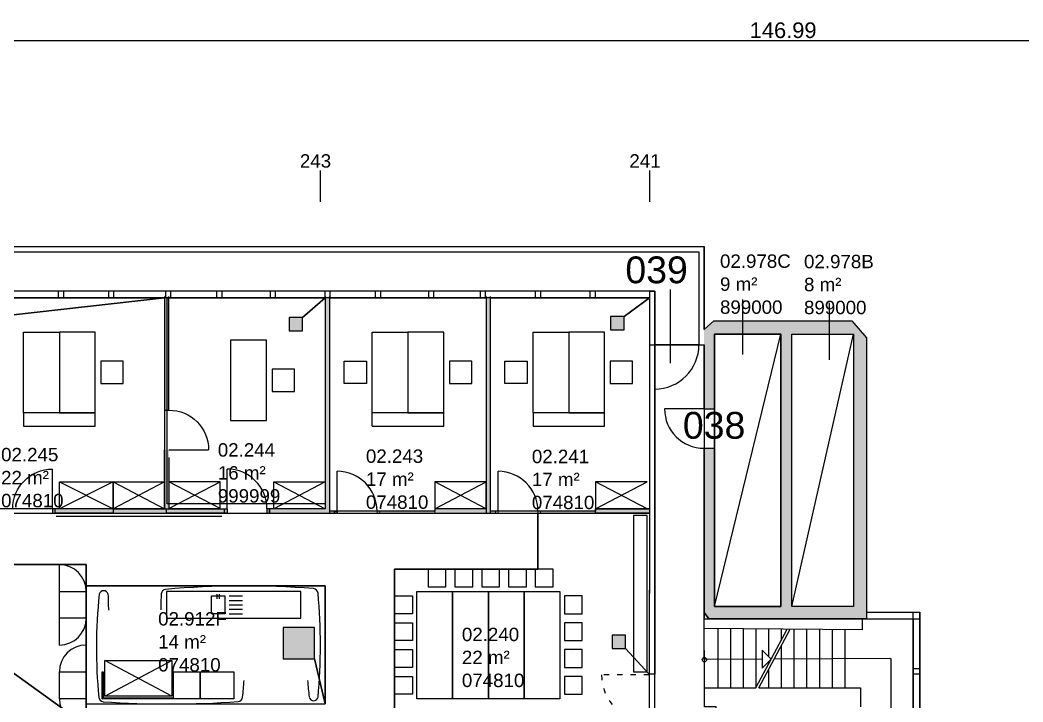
# Model space of a CAD drawing. Header units: metres. Extents: x -1 to 148, y -1 to 108.
# Drawn here: x 57.36 to 79.8, y 92.45 to 107.71 of the extents above; entities that cross this region are included whole.
import ezdxf

# ---------------------------------------------------------------- set-up
doc = ezdxf.new("R2010")
doc.units = ezdxf.units.M
doc.header["$MEASUREMENT"] = 0
doc.linetypes.add('ACAD_ISO03W100', pattern=[30, 12, -18])
doc.layers.get('0').update_dxf_attribs({"linetype": 'CONTINUOUS'})
for name, color, linetype in [('BEMASZUNG', 8, 'CONTINUOUS'), ('Unchanged', 8, 'CONTINUOUS'), ('Unchanged Layer Off', 2, 'CONTINUOUS')]:
    doc.layers.add(name, color=color, linetype=linetype)
doc.styles.add('ARIAL', font='arial.ttf')
doc.dimstyles.new('Meter_Bem', dxfattribs={"dimtxt": 0.35, "dimasz": 0.015, "dimexe": 0, "dimexo": 0.1, "dimgap": 0.05, "dimtad": 1, "dimzin": 0, "dimdsep": 46, "dimtxsty": 'ARIAL', "dimblk1": 'mass1', "dimblk2": 'mass2', "dimsah": 1, "dimcen": 0.125, "dimse1": 1, "dimse2": 1, "dimclrd": 256, "dimclre": 1, "dimclrt": 256, "dimazin": 0, "dimtp": 102033525.0, "dimtm": 1, "dimtfac": 1, "dimtix": 1, "dimtmove": 2, "dimatfit": 3, "dimldrblk": 'mass2', "dimfxl": 1, "dimtolj": 1, "dimtzin": 0, "dimlwd": -1, "dimarcsym": 0})

# ---------------------------------------------------------------- blocks, each defined once
blk = doc.blocks.new('Tuer')
at = {"layer": 'Unchanged'}
blk.add_line((0, 0), (0, 0.82), dxfattribs=at)
blk.add_arc((0, 0), 0.82, 90, 180, dxfattribs=at)
blk = doc.blocks.new('Raumstempel')
at = {"layer": 'Unchanged', "linetype": 'ByBlock', "style": 'ARIAL'}
for tag, p in [('HOERSAALNUMMER', (0, 1.029)), ('ANZAHL PLAETZE', (0, 0.514)), ('RAUMNUMMER', (0, 0)), ('FLÄCHE', (0, -0.514)), ('INSTITUTSNUMMER1', (0, -1.029)), ('INSTITUTSNUMMER2', (0, -1.543))]:
    blk.add_attdef(tag, p, '', height=0.3, dxfattribs=at)
blk = doc.blocks.new('mass1')
at = {"layer": 'Unchanged'}
for p, q in [((0, 25.5), (0, -12.75)), ((-5, -5), (5, 5)), ((-5, 0), (5, 0))]:
    blk.add_line(p, q, dxfattribs=at)
blk = doc.blocks.new('mass2')
at = {"layer": 'Unchanged'}
for p, q in [((5, 5), (-5, -5)), ((5, 0), (-5, 0)), ((0, -25.5), (0, 12.75))]:
    blk.add_line(p, q, dxfattribs=at)
blk = doc.blocks.new('*D29')
at = {"layer": 'BEMASZUNG', "transparency": 16777216}
blk.add_line((0.955, 107.255), (147.913, 107.255), dxfattribs=at)
at = {"layer": 'BEMASZUNG', "transparency": 16777216, "xscale": 0.015, "yscale": 0.015, "zscale": 0.015, "rotation": 180}
blk.add_blockref('mass1', (0.94, 107.255), dxfattribs=at)
at = {"layer": 'BEMASZUNG', "transparency": 16777216, "xscale": 0.015, "yscale": 0.015, "zscale": 0.015}
blk.add_blockref('mass2', (147.928, 107.255), dxfattribs=at)
at = {"layer": 'BEMASZUNG', "transparency": 16777216, "insert": (74.434, 107.483), "char_height": 0.35, "attachment_point": 5, "style": 'ARIAL'}
blk.add_mtext('\\A1;146.99', dxfattribs=at)

msp = doc.modelspace()

# ---------------------------------------------------------------- hatches: boundary and pattern name
at = {"layer": 'Unchanged'}
h = msp.add_hatch(color=256, dxfattribs=at)
h.paths.add_polyline_path([(60.688, 101.524), (60.588, 101.524), (60.588, 98.982), (60.688, 98.982)])
h.paths.add_polyline_path([(59.438, 96.774), (58.143, 96.774), (58.143, 96.674), (59.438, 96.674)])
h.paths.add_polyline_path([(58.143, 96.774), (58.083, 96.774), (58.083, 96.674), (58.143, 96.674)])
h = msp.add_hatch(color=256, dxfattribs=at)
h.paths.add_polyline_path([(61.933, 96.774), (60.638, 96.774), (60.638, 96.674), (61.933, 96.674)])
h.paths.add_polyline_path([(61.993, 96.774), (61.933, 96.774), (61.933, 96.674), (61.993, 96.674)])
h.paths.add_polyline_path([(62.943, 96.774), (62.883, 96.774), (62.883, 96.674), (62.943, 96.674)])
h.paths.add_polyline_path([(64.288, 101.524), (64.188, 101.524), (64.188, 96.774), (62.943, 96.774), (62.943, 96.674), (64.288, 96.674)])
h.paths.add_polyline_path([(64.396, 96.724), (64.288, 96.724), (64.288, 96.674), (64.396, 96.674)])
h.paths.add_polyline_path([(64.456, 96.724), (64.396, 96.724), (64.396, 96.674), (64.456, 96.674)])
h.paths.add_polyline_path([(65.406, 96.724), (65.346, 96.724), (65.346, 96.674), (65.406, 96.674)])
h.paths.add_polyline_path([(66.638, 96.724), (65.406, 96.724), (65.406, 96.674), (66.638, 96.674)])
for points in [[(67.888, 101.524), (67.788, 101.524), (67.788, 96.674), (67.888, 96.674)], [(63.679, 100.754), (63.679, 101.054), (63.379, 101.054), (63.379, 100.754)], [(70.873, 100.776), (70.873, 101.076), (70.573, 101.076), (70.573, 100.776)], [(76.299, 100.601), (75.973, 100.984), (72.882, 100.984), (72.665, 100.786), (72.665, 100.445), (72.9, 100.445), (72.9, 100.682), (74.381, 100.682), (74.631, 100.682), (76.012, 100.682), (76.012, 94.587), (76.012, 94.313), (76.299, 94.313)], [(67.788, 96.774), (66.638, 96.774), (66.638, 96.674), (67.788, 96.674)], [(63.249, 94.117), (63.249, 93.417), (63.949, 93.417), (63.949, 94.117)], [(70.905, 93.646), (70.905, 93.946), (70.605, 93.946), (70.605, 93.646)], [(60.788, 92.524), (60.788, 92.544), (59.217, 92.544), (59.217, 93.124), (59.197, 93.124), (59.197, 92.524)]]:
    msp.add_hatch(color=256, dxfattribs=at).paths.add_polyline_path(points)
h = msp.add_hatch(color=256, dxfattribs=at)
h.paths.add_polyline_path([(76.012, 94.587), (74.631, 94.587), (74.631, 100.682), (74.381, 100.682), (74.381, 94.587), (72.9, 94.587), (72.9, 98.129), (72.665, 98.129), (72.665, 94.455), (72.771, 94.313), (76.012, 94.313)])
h.paths.add_polyline_path([(72.9, 100.445), (72.665, 100.445), (72.665, 99.014), (72.9, 99.014)], flags=17)
h.paths.add_polyline_path([(72.878, 90.487), (74.388, 90.487), (74.388, 86.783), (74.598, 86.804), (74.598, 90.487), (75.972, 90.487), (75.972, 90.69), (72.769, 90.69), (72.616, 90.528), (72.616, 89.4), (72.878, 89.4)])
h.paths.add_polyline_path([(72.878, 88.388), (72.616, 88.388), (72.616, 87.055), (72.878, 87.055)], flags=17)
h = msp.add_hatch(color=256, dxfattribs=at)
h.paths.add_polyline_path([(60.688, 98.092), (60.588, 98.092), (60.588, 97.924), (60.688, 97.924)])
h.paths.add_polyline_path([(60.688, 97.924), (60.588, 97.924), (60.588, 96.774), (60.638, 96.774), (60.688, 96.774)])
h.paths.add_polyline_path([(60.638, 96.774), (59.438, 96.774), (59.438, 96.674), (60.638, 96.674)])
h = msp.add_hatch(color=256, dxfattribs=at)
h.paths.add_polyline_path([(71.445, 96.774), (70.238, 96.774), (70.238, 96.674), (71.445, 96.674)])
h.paths.add_polyline_path([(70.238, 96.724), (69.006, 96.724), (69.006, 96.674), (70.238, 96.674)])
h.paths.add_polyline_path([(69.006, 96.724), (68.946, 96.724), (68.946, 96.674), (69.006, 96.674)])
h.paths.add_polyline_path([(67.996, 96.724), (67.888, 96.724), (67.888, 96.674), (67.996, 96.674)])
h.paths.add_polyline_path([(68.056, 96.724), (67.996, 96.724), (67.996, 96.674), (68.056, 96.674)])

# ---------------------------------------------------------------- linework, layer by layer
for p, q in [((48.794, 102.642), (72.665, 102.642)), ((72.665, 100.786), (72.665, 102.642)), ((48.794, 102.527), (72.55, 102.527)), ((72.55, 102.527), (72.55, 100.445)), ((64.3, 101.643), (57.09, 101.643)), ((64.3, 101.493), (57.09, 101.493)), ((58.221, 101.493), (58.221, 101.643)), ((58.336, 101.493), (58.336, 101.643)), ((59.341, 101.493), (59.341, 101.643)), ((59.456, 101.493), (59.456, 101.643)), ((60.588, 101.524), (60.588, 98.982)), ((60.617, 101.493), (60.617, 101.643)), ((60.688, 98.982), (60.688, 101.524)), ((60.732, 101.493), (60.732, 101.643)), ((61.763, 101.493), (61.763, 101.643)), ((61.878, 101.493), (61.878, 101.643)), ((62.959, 101.493), (62.959, 101.643)), ((63.074, 101.493), (63.074, 101.643)), ((64.185, 101.493), (64.185, 101.643)), ((64.188, 101.524), (64.188, 96.774)), ((64.288, 96.674), (64.288, 101.524)), ((71.445, 101.643), (64.3, 101.643)), ((64.3, 101.493), (64.3, 101.643)), ((71.445, 101.493), (64.3, 101.493)), ((65.315, 101.493), (65.315, 101.643)), ((65.43, 101.493), (65.43, 101.643)), ((66.503, 101.493), (66.503, 101.643)), ((66.618, 101.493), (66.618, 101.643)), ((67.659, 101.493), (67.659, 101.643)), ((67.774, 101.493), (67.774, 101.643)), ((67.788, 101.524), (67.788, 96.674)), ((67.888, 96.674), (67.888, 101.524)), ((68.894, 101.493), (68.894, 101.643)), ((69.009, 101.493), (69.009, 101.643)), ((70.117, 101.493), (70.117, 101.643)), ((70.232, 101.493), (70.232, 101.643)), ((71.445, 101.643), (71.445, 100.445)), ((71.445, 101.643), (71.56, 101.643)), ((71.56, 101.643), (71.56, 100.445)), ((73.522, 101.456), (73.522, 100.225)), ((75.462, 101.382), (75.462, 100.109)), ((72.665, 100.786), (72.882, 100.984)), ((75.973, 100.984), (76.299, 100.601)), ((57.438, 98.924), (57.438, 100.724)), ((57.438, 100.724), (58.238, 100.724)), ((59.038, 100.724), (58.238, 100.724)), ((58.238, 100.724), (58.238, 98.924)), ((58.238, 100.724), (58.238, 98.924)), ((59.038, 98.924), (59.038, 100.724)), ((62.87, 100.549), (62.07, 100.549)), ((62.07, 100.549), (62.07, 98.749)), ((62.87, 98.749), (62.87, 100.549)), ((65.238, 98.624), (65.238, 100.724)), ((65.238, 100.724), (66.038, 100.724)), ((66.838, 100.724), (66.038, 100.724)), ((66.038, 100.724), (66.038, 98.924)), ((66.038, 100.724), (66.038, 98.924)), ((66.838, 98.924), (66.838, 100.724)), ((68.838, 98.924), (68.838, 100.724)), ((68.838, 100.724), (69.638, 100.724)), ((70.438, 100.724), (69.638, 100.724)), ((69.638, 100.724), (69.638, 98.924)), ((69.638, 100.724), (69.638, 98.924)), ((70.438, 98.924), (70.438, 100.724)), ((74.381, 100.682), (72.9, 100.682)), ((72.9, 100.682), (72.9, 100.445)), ((72.9, 94.587), (74.381, 100.682)), ((74.381, 94.587), (74.381, 100.682)), ((74.631, 94.587), (74.631, 100.682)), ((74.631, 100.682), (76.012, 100.682)), ((74.631, 94.587), (76.012, 100.682)), ((76.012, 100.682), (76.012, 94.587)), ((71.445, 100.445), (71.56, 100.445)), ((71.445, 100.445), (71.445, 96.844)), ((71.56, 100.445), (72.55, 100.445)), ((71.56, 100.445), (71.56, 93.074)), ((72.55, 100.445), (72.665, 100.445)), ((72.665, 100.445), (72.665, 100.361)), ((72.9, 100.445), (72.9, 99.014)), ((59.665, 100.076), (59.165, 100.076)), ((59.165, 100.076), (59.165, 99.576)), ((59.665, 99.576), (59.665, 100.076)), ((63.501, 99.901), (63.001, 99.901)), ((63.001, 99.901), (63.001, 99.401)), ((63.501, 99.401), (63.501, 99.901)), ((64.607, 100.076), (65.107, 100.076)), ((64.607, 99.576), (64.607, 100.076)), ((65.107, 100.076), (65.107, 99.576)), ((67.465, 100.076), (66.965, 100.076)), ((66.965, 100.076), (66.965, 99.576)), ((67.465, 99.576), (67.465, 100.076)), ((68.207, 100.076), (68.707, 100.076)), ((68.207, 99.576), (68.207, 100.076)), ((68.707, 100.076), (68.707, 99.576)), ((71.065, 100.076), (70.565, 100.076)), ((70.565, 100.076), (70.565, 99.576)), ((71.065, 99.576), (71.065, 100.076)), ((59.165, 99.576), (59.665, 99.576)), ((65.107, 99.576), (64.607, 99.576)), ((66.965, 99.576), (67.465, 99.576)), ((68.707, 99.576), (68.207, 99.576)), ((70.565, 99.576), (71.065, 99.576)), ((63.001, 99.401), (63.501, 99.401)), ((60.588, 98.982), (60.688, 98.982)), ((72.665, 99.014), (72.9, 99.014)), ((72.9, 99.014), (72.9, 98.129)), ((58.238, 98.924), (57.438, 98.924)), ((57.438, 98.924), (57.438, 98.624)), ((59.038, 98.924), (57.438, 98.924)), ((58.238, 98.924), (59.038, 98.924)), ((59.038, 98.624), (59.038, 98.924)), ((66.038, 98.924), (65.238, 98.924)), ((66.838, 98.924), (65.238, 98.924)), ((66.038, 98.924), (66.838, 98.924)), ((66.838, 98.624), (66.838, 98.924)), ((69.638, 98.924), (68.838, 98.924)), ((68.838, 98.924), (68.838, 98.624)), ((70.438, 98.924), (68.838, 98.924)), ((69.638, 98.924), (70.438, 98.924)), ((70.438, 98.624), (70.438, 98.924)), ((57.438, 98.624), (59.038, 98.624)), ((62.07, 98.749), (62.87, 98.749)), ((65.238, 98.624), (66.838, 98.624)), ((68.838, 98.624), (70.438, 98.624)), ((60.588, 96.774), (60.588, 98.092)), ((72.665, 98.129), (72.9, 98.129)), ((72.9, 98.129), (72.9, 94.587)), ((60.688, 97.924), (60.688, 96.774)), ((58.238, 96.774), (58.238, 97.374)), ((58.238, 97.374), (59.438, 97.374)), ((58.238, 96.774), (58.238, 97.374)), ((58.238, 97.374), (59.438, 96.774)), ((59.438, 97.374), (58.238, 96.774)), ((58.238, 97.374), (59.438, 96.774)), ((59.438, 97.374), (58.238, 96.774)), ((58.238, 96.774), (58.238, 97.374)), ((58.238, 97.374), (59.438, 97.374)), ((58.238, 96.774), (58.238, 97.374)), ((59.438, 96.774), (59.438, 97.374)), ((59.438, 97.374), (60.588, 97.374)), ((59.438, 96.774), (59.438, 97.374)), ((59.438, 97.374), (60.588, 96.774)), ((60.588, 97.374), (59.438, 96.774)), ((59.438, 97.374), (59.438, 96.774)), ((59.438, 97.374), (59.438, 96.774)), ((60.588, 97.374), (60.588, 96.774)), ((61.838, 97.378), (60.688, 97.378)), ((60.688, 97.378), (60.688, 96.778)), ((60.688, 96.778), (61.838, 97.378)), ((61.838, 96.778), (60.688, 97.378)), ((61.838, 96.778), (61.838, 97.378)), ((63.038, 96.774), (63.038, 97.374)), ((63.038, 97.374), (64.188, 97.374)), ((63.038, 96.774), (63.038, 97.374)), ((63.038, 97.374), (64.188, 96.774)), ((64.188, 97.374), (63.038, 96.774)), ((64.188, 97.374), (64.188, 96.774)), ((66.638, 97.374), (66.638, 96.774)), ((67.788, 97.374), (66.638, 97.374)), ((66.638, 97.374), (66.638, 96.774)), ((66.638, 96.774), (67.788, 97.374)), ((67.788, 96.774), (66.638, 97.374)), ((66.638, 96.774), (67.788, 97.374)), ((67.788, 96.774), (66.638, 97.374)), ((66.638, 97.374), (66.638, 96.774)), ((67.788, 97.374), (66.638, 97.374)), ((66.638, 97.374), (66.638, 96.774)), ((67.788, 96.774), (67.788, 97.374)), ((70.238, 97.374), (70.238, 96.774)), ((71.388, 97.374), (70.238, 97.374)), ((70.238, 97.374), (70.238, 96.774)), ((70.238, 96.774), (71.388, 97.374)), ((71.388, 96.774), (70.238, 97.374)), ((70.238, 97.374), (70.238, 96.774)), ((71.388, 97.374), (70.238, 97.374)), ((70.238, 97.374), (70.238, 96.774)), ((70.238, 96.774), (71.388, 97.374)), ((71.388, 96.774), (70.238, 97.374)), ((59.438, 96.774), (58.143, 96.774)), ((60.588, 96.774), (59.438, 96.774)), ((59.438, 96.774), (59.438, 96.674)), ((59.438, 96.774), (60.638, 96.774)), ((60.638, 96.674), (60.638, 96.774)), ((60.638, 96.774), (61.933, 96.774)), ((60.688, 96.778), (61.838, 96.778)), ((64.188, 96.774), (62.943, 96.774)), ((62.943, 96.774), (62.943, 96.674)), ((64.188, 96.774), (63.038, 96.774)), ((70.238, 96.674), (70.238, 96.774)), ((70.238, 96.774), (71.445, 96.774)), ((71.445, 96.844), (71.438, 93.074)), ((59.438, 96.674), (58.143, 96.674)), ((61.871, 96.602), (58.166, 96.602)), ((59.438, 96.674), (59.438, 96.674)), ((59.438, 96.674), (60.638, 96.674)), ((61.933, 96.674), (60.638, 96.674)), ((61.838, 96.674), (61.838, 96.674)), ((62.943, 96.674), (64.288, 96.674)), ((64.396, 96.674), (64.396, 96.724)), ((64.396, 96.724), (64.456, 96.724)), ((64.456, 96.674), (64.396, 96.674)), ((64.456, 96.724), (64.456, 96.674)), ((67.788, 96.674), (67.888, 96.674)), ((71.445, 96.674), (70.238, 96.674)), ((71.388, 96.624), (71.088, 96.624)), ((71.088, 96.624), (71.088, 93.124)), ((71.388, 93.124), (71.388, 96.624)), ((58.238, 94.924), (58.238, 95.524)), ((66.888, 95.424), (66.488, 95.424)), ((66.488, 95.424), (66.488, 95.024)), ((66.888, 95.024), (66.888, 95.424)), ((67.488, 95.424), (67.088, 95.424)), ((67.088, 95.424), (67.088, 95.024)), ((67.488, 95.024), (67.488, 95.424)), ((68.088, 95.424), (67.688, 95.424)), ((67.688, 95.424), (67.688, 95.024)), ((68.088, 95.024), (68.088, 95.424)), ((68.688, 95.424), (68.288, 95.424)), ((68.288, 95.424), (68.288, 95.024)), ((68.688, 95.024), (68.688, 95.424)), ((69.288, 95.424), (68.888, 95.424)), ((68.888, 95.424), (68.888, 95.024)), ((69.288, 95.024), (69.288, 95.424)), ((66.488, 95.024), (66.888, 95.024)), ((67.088, 95.024), (67.488, 95.024)), ((67.688, 95.024), (68.088, 95.024)), ((68.288, 95.024), (68.688, 95.024)), ((68.888, 95.024), (69.288, 95.024)), ((58.238, 94.324), (58.238, 94.924)), ((58.238, 94.924), (58.838, 94.924)), ((58.838, 94.924), (58.838, 94.324)), ((60.638, 94.924), (60.638, 94.324)), ((63.638, 94.924), (60.638, 94.924)), ((61.638, 94.424), (61.638, 94.824)), ((61.638, 94.824), (61.938, 94.824)), ((61.763, 94.86), (61.763, 94.76)), ((61.813, 94.86), (61.813, 94.76)), ((61.938, 94.824), (61.938, 94.424)), ((62.038, 94.824), (62.338, 94.824)), ((62.038, 94.724), (62.338, 94.724)), ((63.638, 94.324), (63.638, 94.924)), ((65.738, 94.424), (65.738, 94.824)), ((65.738, 94.824), (66.138, 94.824)), ((66.138, 94.824), (66.138, 94.424)), ((66.238, 94.924), (67.038, 94.924)), ((66.238, 92.524), (66.238, 94.924)), ((67.038, 94.924), (67.038, 92.524)), ((67.038, 94.924), (67.838, 94.924)), ((67.038, 92.524), (67.038, 94.924)), ((67.038, 94.924), (67.038, 92.524)), ((67.838, 94.924), (67.838, 92.524)), ((67.838, 94.924), (68.638, 94.924)), ((67.838, 92.524), (67.838, 94.924)), ((67.838, 94.924), (67.838, 92.524)), ((68.638, 94.924), (68.638, 92.524)), ((68.638, 94.924), (69.438, 94.924)), ((68.638, 92.524), (68.638, 94.924)), ((68.638, 94.924), (68.638, 92.524)), ((69.438, 94.924), (69.438, 92.524)), ((69.538, 94.824), (69.538, 94.424)), ((69.938, 94.824), (69.538, 94.824)), ((69.938, 94.424), (69.938, 94.824)), ((62.038, 94.624), (62.338, 94.624)), ((62.038, 94.524), (62.338, 94.524)), ((72.9, 94.587), (74.381, 94.587)), ((76.012, 94.587), (74.631, 94.587)), ((58.838, 94.324), (58.238, 94.324)), ((58.238, 93.724), (58.238, 94.324)), ((60.638, 94.324), (63.638, 94.324)), ((61.938, 94.424), (61.638, 94.424)), ((62.038, 94.424), (62.338, 94.424)), ((66.138, 94.424), (65.738, 94.424)), ((69.538, 94.424), (69.938, 94.424)), ((72.771, 94.313), (72.665, 94.455)), ((72.676, 92.766), (72.665, 94.455)), ((76.205, 94.313), (76.205, 94.065)), ((76.299, 94.463), (77.496, 94.463)), ((76.299, 94.313), (77.346, 94.313)), ((77.346, 94.313), (77.346, 94.463)), ((77.346, 90.69), (77.346, 94.313)), ((77.346, 94.313), (77.496, 94.313)), ((77.496, 90.54), (77.496, 94.463)), ((65.738, 93.824), (65.738, 94.224)), ((65.738, 94.224), (66.138, 94.224)), ((66.138, 94.224), (66.138, 93.824)), ((69.538, 94.224), (69.538, 93.824)), ((69.938, 94.224), (69.538, 94.224)), ((69.938, 93.824), (69.938, 94.224)), ((76.205, 94.065), (72.668, 94.097)), ((72.969, 94.094), (72.969, 92.766)), ((73.253, 94.091), (73.253, 92.766)), ((73.538, 94.089), (73.538, 92.766)), ((73.822, 94.086), (73.822, 92.766)), ((73.822, 92.766), (74.527, 94.08)), ((73.89, 92.766), (74.595, 94.08)), ((74.107, 94.084), (74.107, 93.467)), ((74.391, 94.081), (74.391, 93.826)), ((74.676, 94.078), (74.676, 92.766)), ((74.96, 94.076), (74.96, 92.766)), ((75.245, 94.073), (75.245, 92.766)), ((75.529, 94.071), (75.529, 92.766)), ((75.814, 94.068), (75.814, 92.766)), ((66.138, 93.824), (65.738, 93.824)), ((69.538, 93.824), (69.938, 93.824)), ((58.838, 93.724), (58.838, 93.124)), ((65.738, 93.224), (65.738, 93.624)), ((65.738, 93.624), (66.138, 93.624)), ((66.138, 93.624), (66.138, 93.224)), ((69.538, 93.624), (69.538, 93.224)), ((69.938, 93.624), (69.538, 93.624)), ((69.938, 93.224), (69.938, 93.624)), ((73.966, 93.607), (73.966, 93.207)), ((73.966, 93.607), (74.166, 93.407)), ((74.391, 93.7), (74.391, 92.766)), ((59.253, 93.379), (60.753, 93.379)), ((59.253, 92.579), (59.253, 93.379)), ((59.253, 92.579), (60.753, 93.379)), ((60.753, 92.579), (59.253, 93.379)), ((60.753, 93.379), (60.753, 92.579)), ((69.688, 93.574), (69.688, 93.574)), ((73.966, 93.406), (72.672, 93.398)), ((74.166, 93.407), (73.966, 93.207)), ((76.842, 93.424), (74.235, 93.408)), ((76.842, 93.424), (76.842, 91.643)), ((66.138, 93.224), (65.738, 93.224)), ((69.538, 93.224), (69.938, 93.224)), ((74.107, 93.347), (74.107, 93.296)), ((74.107, 93.17), (74.107, 92.766)), ((77.346, 93.196), (77.496, 93.196)), ((58.238, 92.524), (58.238, 93.124)), ((58.238, 93.124), (58.838, 93.124)), ((58.838, 93.124), (58.838, 92.524)), ((59.197, 92.524), (59.197, 93.124)), ((59.197, 93.124), (59.217, 93.124)), ((59.217, 93.124), (59.217, 92.544)), ((60.788, 92.524), (60.788, 93.124)), ((60.788, 93.124), (61.388, 93.124)), ((61.388, 92.524), (61.388, 93.124)), ((61.388, 93.124), (62.138, 93.124)), ((61.388, 93.124), (61.388, 92.524)), ((62.138, 93.124), (62.138, 92.524)), ((65.738, 92.624), (65.738, 93.024)), ((65.738, 93.024), (66.138, 93.024)), ((66.138, 93.024), (66.138, 92.624)), ((69.538, 93.024), (69.538, 92.624)), ((69.938, 93.024), (69.538, 93.024)), ((69.938, 92.624), (69.938, 93.024)), ((71.088, 93.124), (71.388, 93.124)), ((71.56, 93.074), (71.438, 93.074)), ((77.346, 93.081), (77.496, 93.081)), ((72.676, 92.766), (73.822, 92.766)), ((72.676, 92.342), (72.676, 92.766)), ((73.89, 92.766), (76.166, 92.766)), ((76.166, 92.766), (76.166, 92.342)), ((58.838, 92.524), (58.238, 92.524)), ((58.838, 92.524), (58.838, 91.924)), ((60.788, 92.524), (59.197, 92.524)), ((59.197, 92.524), (59.197, 92.524)), ((59.217, 92.544), (60.788, 92.544)), ((60.753, 92.579), (59.253, 92.579)), ((60.788, 92.544), (60.788, 92.524)), ((61.388, 92.524), (60.788, 92.524)), ((62.138, 92.524), (61.388, 92.524)), ((66.138, 92.624), (65.738, 92.624)), ((67.038, 92.524), (66.238, 92.524)), ((67.838, 92.524), (67.038, 92.524)), ((68.638, 92.524), (67.838, 92.524)), ((69.438, 92.524), (68.638, 92.524)), ((69.538, 92.624), (69.938, 92.624))]:
    msp.add_line(p, q, dxfattribs=at)
at = {"layer": 'Unchanged', "linetype": 'Continuous', "lineweight": 18}
for p, q in [((66.638, 96.674), (66.638, 96.774)), ((66.638, 96.774), (67.788, 96.774)), ((64.238, 96.674), (64.396, 96.674)), ((64.396, 96.724), (64.288, 96.724)), ((66.638, 96.724), (65.406, 96.724)), ((65.406, 96.674), (66.638, 96.674)), ((67.788, 96.674), (66.638, 96.674)), ((67.838, 96.674), (67.996, 96.674)), ((67.996, 96.724), (67.888, 96.724)), ((70.238, 96.724), (69.006, 96.724)), ((69.006, 96.674), (70.238, 96.674))]:
    msp.add_line(p, q, dxfattribs=at)
at = {"layer": 'Unchanged', "linetype": 'ACAD_ISO03W100', "ltscale": 0.01}
msp.add_line((71.438, 93.059), (70.372, 93.059), dxfattribs=at)
at = {"layer": 'Unchanged'}
for points in [[(63.379, 100.754), (63.679, 100.754), (63.679, 101.054), (63.379, 101.054)], [(70.573, 100.776), (70.873, 100.776), (70.873, 101.076), (70.573, 101.076)], [(58.083, 96.674), (58.143, 96.674), (58.143, 96.774), (58.083, 96.774)], [(61.993, 96.674), (61.933, 96.674), (61.933, 96.774), (61.993, 96.774)], [(62.883, 96.674), (62.943, 96.674), (62.943, 96.774), (62.883, 96.774)], [(63.249, 93.417), (63.949, 93.417), (63.949, 94.117), (63.249, 94.117)], [(70.605, 93.646), (70.905, 93.646), (70.905, 93.946), (70.605, 93.946)]]:
    msp.add_lwpolyline(points, close=True, dxfattribs=at)
for points in [[(72.882, 100.984), (75.973, 100.984)], [(76.299, 100.601), (76.299, 94.313), (76.012, 94.313)], [(72.665, 99.014), (72.665, 100.445)], [(72.665, 94.455), (72.665, 98.129)], [(76.012, 94.313), (72.771, 94.313)]]:
    msp.add_lwpolyline(points, dxfattribs=at)
at = {"layer": 'Unchanged', "lineweight": -3, "extrusion": (1.36718e-16, 1, 0), "elevation": 98.092}
msp.add_lwpolyline([(-60.688, 0), (-61.578, 0)], dxfattribs=at)
at = {"layer": 'Unchanged', "lineweight": -3, "extrusion": (1, 0, 0)}
for points, elevation in [([(96.774, 0), (97.664, 0)], 58.083), ([(96.774, 0), (97.664, 0)], 61.993), ([(96.724, 0), (97.614, 0)], 64.456), ([(96.724, 0), (97.614, 0)], 68.056)]:
    msp.add_lwpolyline(points, dxfattribs=dict(at, elevation=elevation))
at = {"layer": 'Unchanged', "linetype": 'Continuous', "lineweight": 18}
for points in [[(65.346, 96.674), (65.406, 96.674), (65.406, 96.724), (65.346, 96.724)], [(68.056, 96.674), (67.996, 96.674), (67.996, 96.724), (68.056, 96.724)], [(68.946, 96.674), (69.006, 96.674), (69.006, 96.724), (68.946, 96.724)]]:
    msp.add_lwpolyline(points, close=True, dxfattribs=at)
at = {"layer": 'Unchanged'}
msp.add_circle((72.672, 93.398), 0.05, dxfattribs=at)
at = {"layer": 'Unchanged', "lineweight": -3, "extrusion": (0, 0, -1)}
for centre, start, end in [((-60.688, 98.092), 90, 180), ((-58.083, 96.774), 0, 90)]:
    msp.add_arc(centre, 0.89, start, end, dxfattribs=at)
at = {"layer": 'Unchanged', "lineweight": -3}
for centre in [(61.993, 96.774), (64.456, 96.724), (68.056, 96.724)]:
    msp.add_arc(centre, 0.89, 0, 90, dxfattribs=at)
at = {"layer": 'Unchanged'}
for centre, radius, start, end in [((58.238, 94.924), 0.6, 0, 90), ((59.231, 94.837), 0.103, 13.7567, 166.2433), ((60.63, 94.857), 0.115, 97.099, 172.901), ((62.376, 74.268), 20.778, 85.7227, 94.8611), ((63.912, 94.874), 0.115, 7.099, 82.901), ((70.434, 93.649), 11.368, 173.8779, 185.5153), ((38.449, 94.025), 20.899, 1.3081, 2.2934), ((81.398, 94.035), 20.899, 177.7066, 178.6999), ((51.131, 93.718), 12.948, 354.8517, 5.1863), ((58.238, 94.324), 0.6, 270, 0), ((58.838, 93.124), 0.6, 90, 180), ((56.598, 93.214), 5.778, 353.496, 357.1707), ((85.351, 94.764), 21.637, 184.8658, 185.8373), ((58.838, 92.524), 0.6, 180, 270), ((59.233, 92.57), 0.115, 187.099, 262.901), ((62.224, 92.574), 0.115, 277.099, 352.901), ((63.926, 92.581), 0.103, 193.7567, 346.2433), ((60.705, 114.032), 21.627, 266.0598, 274.0655)]:
    msp.add_arc(centre, radius, start, end, dxfattribs=at)
at = {"layer": 'Unchanged', "linetype": 'ACAD_ISO03W100', "ltscale": 0.01}
msp.add_arc((71.438, 93.059), 1.066, 180, 270, dxfattribs=at)
at = {"layer": 'Unchanged Layer Off', "ltscale": 0.025}
for p, q in [((64.073, 104.342), (64.073, 103.642)), ((71.446, 104.342), (71.446, 103.642))]:
    msp.add_line(p, q, dxfattribs=at)
at = {"layer": 'Unchanged Layer Off'}
msp.add_line((71.909, 101.679), (71.909, 100.033), dxfattribs=at)
at = {"layer": 'Unchanged Layer Off', "flags": 128}
for points in [[(48.794, 102.642), (72.665, 102.642), (72.665, 100.786), (72.882, 100.984), (75.973, 100.984), (76.299, 100.601), (76.299, 94.463), (77.496, 94.463), (77.496, 90.54), (76.29, 90.54), (76.29, 86.811), (76.054, 86.574), (72.786, 86.574), (72.616, 86.746), (72.616, 84.7), (51.003, 84.776)], [(54.638, 96.674), (68.946, 96.674), (68.946, 95.424), (65.738, 95.424), (65.738, 95.424), (65.738, 95.424), (65.738, 92.024), (71.438, 92.024), (71.438, 90.928), (71.438, 90.827), (48.464, 90.774)], [(52.838, 91.924), (58.838, 91.924), (58.838, 92.405), (64.185, 92.405), (64.185, 95.046), (58.838, 95.046), (58.838, 95.524), (54.638, 95.524)], [(58.838, 92.405), (58.838, 95.046), (58.838, 95.046), (58.838, 95.046), (58.838, 95.046), (58.838, 95.046), (58.838, 95.046), (58.838, 95.046), (64.185, 95.046), (64.185, 95.046), (64.185, 95.046), (64.185, 95.046), (64.185, 95.046), (64.185, 95.046), (64.185, 95.046), (64.185, 95.046), (64.185, 95.046), (64.185, 95.046), (64.185, 95.046), (64.185, 92.405), (63.949, 93.417), (63.949, 94.117), (63.249, 94.117), (63.249, 93.417), (63.949, 93.417), (64.185, 92.405)]]:
    msp.add_lwpolyline(points, dxfattribs=at)
for points in [[(48.794, 101.673), (48.794, 102.527), (72.55, 102.527), (72.55, 100.445), (71.56, 100.445), (71.56, 101.643), (49.994, 101.643), (49.994, 101.673), (48.794, 101.673)], [(55.888, 101.493), (60.588, 101.493), (56.54, 101.042), (56.24, 101.042), (56.24, 100.742), (56.54, 100.742), (56.54, 101.042), (60.588, 101.493), (60.588, 96.774), (55.888, 96.774), (55.888, 96.774), (55.888, 96.774)], [(60.65, 101.493), (64.185, 101.493), (63.679, 101.054), (63.379, 101.054), (63.379, 100.754), (63.679, 100.754), (63.679, 101.054), (64.185, 101.493), (64.185, 96.887), (61.66, 96.887), (60.65, 96.887), (60.65, 101.493)], [(64.288, 96.724), (64.288, 101.493), (67.788, 101.493), (67.788, 96.774), (66.638, 96.774), (66.638, 96.724)], [(67.888, 101.493), (71.445, 101.493), (70.873, 101.076), (70.573, 101.076), (70.573, 100.776), (70.873, 100.776), (70.873, 101.076), (71.445, 101.493), (71.445, 96.774), (70.238, 96.774), (70.238, 96.724), (70.238, 96.724), (70.238, 96.724), (67.888, 96.724), (67.888, 101.493)], [(72.9, 100.682), (74.381, 100.682), (74.381, 94.587), (72.9, 94.587), (72.9, 100.682)], [(74.631, 100.682), (76.012, 100.682), (76.012, 94.587), (74.631, 94.587)], [(71.56, 100.445), (72.55, 100.445), (72.665, 100.445), (72.666, 94.312), (77.346, 94.313), (77.346, 90.69), (76.29, 90.69), (72.769, 90.69), (72.769, 90.69), (72.672, 90.586), (72.616, 90.528), (72.616, 89.4), (72.616, 88.388), (72.616, 87.055), (72.501, 87.055), (71.553, 87.055), (71.553, 90.928), (71.56, 93.059), (71.56, 100.445)], [(49.994, 93.097), (49.994, 96.674), (54.638, 96.674), (54.638, 95.524), (58.838, 95.524), (58.838, 91.924), (56.691, 93.471), (56.691, 94.171), (55.991, 94.171), (55.991, 93.471), (56.691, 93.471), (58.838, 91.924), (52.838, 91.924), (52.838, 92.524), (51.038, 92.526), (51.039, 93.097)], [(65.738, 95.424), (68.946, 95.424), (68.946, 96.674), (71.445, 96.674), (71.438, 93.074), (70.905, 93.646), (70.905, 93.946), (70.605, 93.946), (70.605, 93.646), (70.905, 93.646), (71.438, 93.074), (71.438, 92.024), (65.738, 92.024)], [(72.665, 94.455), (72.771, 94.313), (77.346, 94.313), (77.346, 90.69), (72.769, 90.69), (72.672, 90.586), (72.672, 90.944), (72.938, 90.944), (72.938, 92.342), (72.676, 92.342)]]:
    msp.add_lwpolyline(points, close=True, dxfattribs=at)

# ---------------------------------------------------------------- block references
ref = msp.add_blockref('Raumstempel', (73.021, 102.681))
ref.add_attrib('RAUMNUMMER', '02.978C', (73.021, 102.167), dxfattribs={"layer": 'Unchanged', "color": 0, "linetype": 'ByBlock', "height": 0.3, "style": 'ARIAL'})
ref.add_attrib('FLÄCHE_NGF', '9 m²', (73.021, 101.653), dxfattribs={"layer": 'Unchanged', "color": 0, "linetype": 'ByBlock', "height": 0.3, "style": 'ARIAL'})
ref.add_attrib('NUTZER_1', '899000', (73.021, 101.138), dxfattribs={"layer": 'Unchanged', "color": 0, "linetype": 'ByBlock', "height": 0.3, "style": 'ARIAL'})
ref = msp.add_blockref('Raumstempel', (74.901, 102.673))
ref.add_attrib('RAUMNUMMER', '02.978B', (74.901, 102.158), dxfattribs={"layer": 'Unchanged', "color": 0, "linetype": 'ByBlock', "height": 0.3, "style": 'ARIAL'})
ref.add_attrib('FLÄCHE_NGF', '8 m²', (74.901, 101.644), dxfattribs={"layer": 'Unchanged', "color": 0, "linetype": 'ByBlock', "height": 0.3, "style": 'ARIAL'})
ref.add_attrib('NUTZER_1', '899000', (74.901, 101.13), dxfattribs={"layer": 'Unchanged', "color": 0, "linetype": 'ByBlock', "height": 0.3, "style": 'ARIAL'})
for p, xscale, yscale, zscale, rotation in [((71.56, 100.445), 1.207300155602945, 1.207300155602945, 1.207300155602945, 180), ((72.665, 99.014), 1.079268292683018, 1.079268292683018, 1.079268292683018, 90)]:
    msp.add_blockref('Tuer', p, dxfattribs=dict(xscale=xscale, yscale=yscale, zscale=zscale, rotation=rotation))
ref = msp.add_blockref('Raumstempel', (56.933, 98.351))
ref.add_attrib('RAUMNUMMER', '02.245', (56.933, 97.837), dxfattribs={"layer": 'Unchanged', "color": 0, "linetype": 'ByBlock', "height": 0.3, "style": 'ARIAL'})
ref.add_attrib('FLÄCHE_NGF', '22 m²', (56.933, 97.322), dxfattribs={"layer": 'Unchanged', "color": 0, "linetype": 'ByBlock', "height": 0.3, "style": 'ARIAL'})
ref.add_attrib('NUTZER_1', '074810', (56.933, 96.808), dxfattribs={"layer": 'Unchanged', "color": 0, "linetype": 'ByBlock', "height": 0.3, "style": 'ARIAL'})
ref = msp.add_blockref('Raumstempel', (61.783, 98.456))
ref.add_attrib('RAUMNUMMER', '02.244', (61.783, 97.942), dxfattribs={"layer": 'Unchanged', "color": 0, "linetype": 'ByBlock', "height": 0.3, "style": 'ARIAL'})
ref.add_attrib('FLÄCHE_NGF', '16 m²', (61.783, 97.428), dxfattribs={"layer": 'Unchanged', "color": 0, "linetype": 'ByBlock', "height": 0.3, "style": 'ARIAL'})
ref.add_attrib('NUTZER_1', '999999', (61.783, 96.913), dxfattribs={"layer": 'Unchanged', "color": 0, "linetype": 'ByBlock', "height": 0.3, "style": 'ARIAL'})
ref = msp.add_blockref('Raumstempel', (65.097, 98.316))
ref.add_attrib('RAUMNUMMER', '02.243', (65.097, 97.802), dxfattribs={"layer": 'Unchanged', "color": 0, "linetype": 'ByBlock', "height": 0.3, "style": 'ARIAL'})
ref.add_attrib('FLÄCHE_NGF', '17 m²', (65.097, 97.287), dxfattribs={"layer": 'Unchanged', "color": 0, "linetype": 'ByBlock', "height": 0.3, "style": 'ARIAL'})
ref.add_attrib('NUTZER_1', '074810', (65.097, 96.773), dxfattribs={"layer": 'Unchanged', "color": 0, "linetype": 'ByBlock', "height": 0.3, "style": 'ARIAL'})
ref = msp.add_blockref('Raumstempel', (68.811, 98.309))
ref.add_attrib('RAUMNUMMER', '02.241', (68.811, 97.795), dxfattribs={"layer": 'Unchanged', "color": 0, "linetype": 'ByBlock', "height": 0.3, "style": 'ARIAL'})
ref.add_attrib('FLÄCHE_NGF', '17 m²', (68.811, 97.281), dxfattribs={"layer": 'Unchanged', "color": 0, "linetype": 'ByBlock', "height": 0.3, "style": 'ARIAL'})
ref.add_attrib('NUTZER_1', '074810', (68.811, 96.766), dxfattribs={"layer": 'Unchanged', "color": 0, "linetype": 'ByBlock', "height": 0.3, "style": 'ARIAL'})
ref = msp.add_blockref('Raumstempel', (60.448, 94.675))
ref.add_attrib('RAUMNUMMER', '02.912F', (60.448, 94.161), dxfattribs={"layer": 'Unchanged', "color": 0, "linetype": 'ByBlock', "height": 0.3, "style": 'ARIAL'})
ref.add_attrib('FLÄCHE_NGF', '14 m²', (60.448, 93.647), dxfattribs={"layer": 'Unchanged', "color": 0, "linetype": 'ByBlock', "height": 0.3, "style": 'ARIAL'})
ref.add_attrib('NUTZER_1', '074810', (60.448, 93.132), dxfattribs={"layer": 'Unchanged', "color": 0, "linetype": 'ByBlock', "height": 0.3, "style": 'ARIAL'})
ref = msp.add_blockref('Raumstempel', (67.245, 94.326))
ref.add_attrib('RAUMNUMMER', '02.240', (67.245, 93.812), dxfattribs={"layer": 'Unchanged', "color": 0, "linetype": 'ByBlock', "height": 0.3, "style": 'ARIAL'})
ref.add_attrib('FLÄCHE_NGF', '22 m²', (67.245, 93.298), dxfattribs={"layer": 'Unchanged', "color": 0, "linetype": 'ByBlock', "height": 0.3, "style": 'ARIAL'})
ref.add_attrib('NUTZER_1', '074810', (67.245, 92.784), dxfattribs={"layer": 'Unchanged', "color": 0, "linetype": 'ByBlock', "height": 0.3, "style": 'ARIAL'})

# ---------------------------------------------------------------- texts
at = {"layer": 'Unchanged Layer Off', "style": 'ARIAL'}
for s, p in [('039', (70.903, 101.822)), ('038', (72.19, 98.342))]:
    msp.add_text(s, height=0.6, dxfattribs=at).set_placement(p)
at = {"layer": 'Unchanged Layer Off', "linetype": 'Continuous', "char_height": 0.3, "width": 1.4607, "attachment_point": 1, "style": 'ARIAL'}
for s, insert in [('243', (63.62, 104.71)), ('241', (70.993, 104.71))]:
    msp.add_mtext(s, dxfattribs=dict(at, insert=insert))

# ---------------------------------------------------------------- dimensions: what is measured, and where the dimension line sits
at = {"layer": 'BEMASZUNG'}
dim = msp.add_linear_dim(base=(147.928, 107.255), p1=(0.94, 71.045), p2=(147.928, 78.566), dimstyle='Meter_Bem', dxfattribs=at)
dim.commit()
dim.dimension.update_dxf_attribs({"geometry": '*D29', "text_midpoint": (74.434, 107.483)})

doc.saveas('drawing.dxf')
